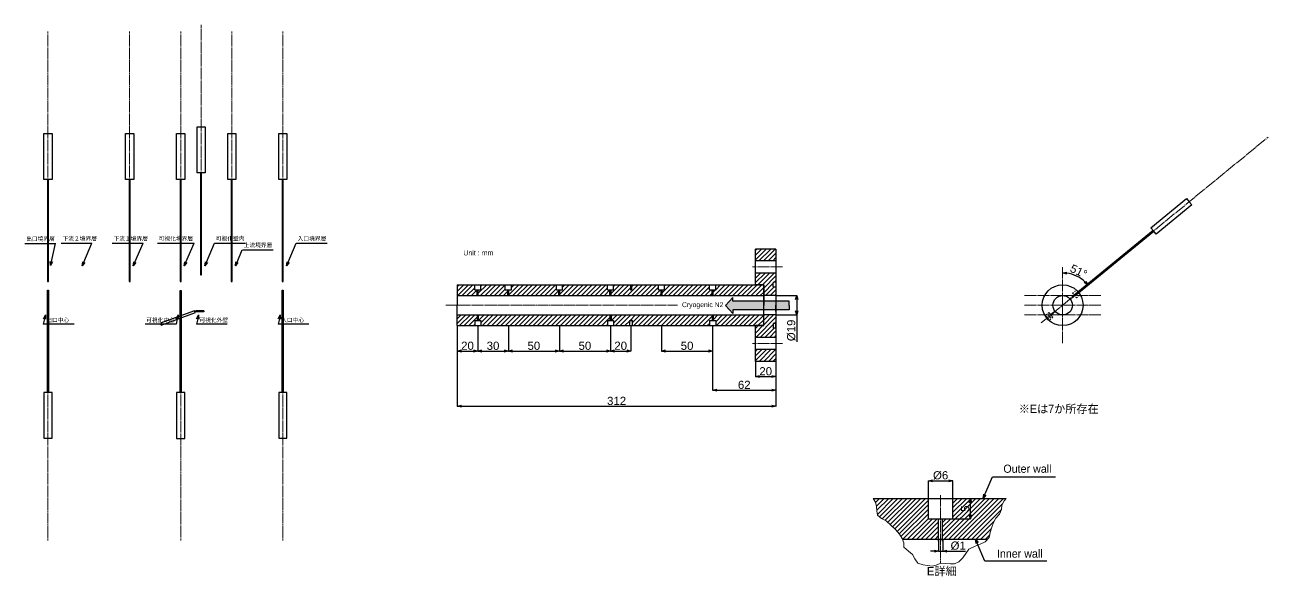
# Model space of a CAD drawing. Header units: millimetres. Extents: x -367 to 851, y -824 to -284.
import ezdxf

# ---------------------------------------------------------------- set-up
doc = ezdxf.new("R2010")
doc.units = ezdxf.units.MM
doc.linetypes.add('JIS_02_1.2', pattern=[2.5, 1.25, -1.25])
doc.linetypes.add('JIS_08_11', pattern=[12.8, 11, -0.6, 0.6, -0.6])
for name, color, linetype, lineweight in [('ACR Hatch', 7, 'Continuous', 13), ('ACR_BODY OUTER', 7, 'Continuous', 30), ('ACR_CENTER', 7, 'JIS_08_11', 13), ('ACR_Dim', 7, 'Continuous', 13), ('ACR_Hidden', 7, 'JIS_02_1.2', 13), ('CHAN BODY inner', 7, 'Continuous', 13), ('CHAN BODY OUTER', 7, 'Continuous', 30), ('CHAN Center', 7, 'JIS_08_11', 13), ('CHAN Dim', 7, 'Continuous', 30), ('CHAN Hidden', 7, 'JIS_02_1.2', 13), ('MainC BODY OUTER', 7, 'Continuous', 30), ('MainC Dim', 7, 'Continuous', 30), ('MainC Hatch', 7, 'Continuous', 13), ('SUS_BODY OUTER', 7, 'Continuous', 30), ('TC BODY OUTER', 7, 'Continuous', 30), ('TC Center', 7, 'JIS_08_11', 13)]:
    doc.layers.add(name, color=color, linetype=linetype, lineweight=lineweight)
doc.styles.add('JIS Mechanical', font='arial.ttf', dxfattribs={"height": 8})
doc.styles.get("Standard").update_dxf_attribs({"font": 'arial.ttf'})
doc.dimstyles.new('JIS Mechanical', dxfattribs={"dimtxt": 8, "dimasz": 4, "dimexe": 0.18, "dimexo": 0, "dimgap": 1, "dimtad": 1, "dimdec": 4, "dimdsep": 46, "dimtxsty": 'Standard', "dimblk": 'OPEN30', "dimcen": 0.09, "dimadec": 0, "dimazin": 2, "dimtfac": 1, "dimtdec": 4, "dimtmove": 0, "dimatfit": 3, "dimfxl": 1, "dimtolj": 1, "dimtzin": 0, "dimarcsym": 0})
doc.dimstyles.new('JIS Mechanical ONE ARROW', dxfattribs={"dimtxt": 8, "dimasz": 4, "dimexe": 0, "dimexo": 0, "dimgap": 1, "dimtad": 1, "dimdec": 4, "dimzin": 0, "dimdsep": 46, "dimtxsty": 'Standard', "dimblk": 'OPEN30', "dimcen": 0.09, "dimsd2": 1, "dimadec": 0, "dimazin": 0, "dimtfac": 1, "dimtdec": 4, "dimtofl": 0, "dimtmove": 0, "dimatfit": 3, "dimfxl": 1, "dimtolj": 1, "dimtzin": 0, "dimarcsym": 0})

# ---------------------------------------------------------------- blocks, each defined once
blk = doc.blocks.new('_Open30')
at = {"color": 0, "linetype": 'ByBlock', "lineweight": -2}
for p, q in [((-1, 0.27), (0, 0)), ((0, 0), (-1, -0.27)), ((0, 0), (-1, 0))]:
    blk.add_line(p, q, dxfattribs=at)
blk = doc.blocks.new('*D19')
at = {"layer": 'CHAN Dim', "color": 0, "lineweight": -2, "transparency": 16777216}
for p, q in [((518.1, -747.7), (518.1, -730.4)), ((542.1, -747.7), (542.1, -730.4)), ((522.1, -730.5), (538.1, -730.5))]:
    blk.add_line(p, q, dxfattribs=at)
at = {"layer": 'Defpoints', "color": 0, "transparency": 16777216}
for p in [(542.1, -730.5), (518.1, -747.7), (542.1, -747.7)]:
    blk.add_point(p, dxfattribs=at)
at = {"layer": 'CHAN Dim', "color": 0, "lineweight": -2, "transparency": 16777216, "xscale": 4, "yscale": 4, "zscale": 4, "rotation": 180}
blk.add_blockref('_Open30', (518.1, -730.5), dxfattribs=at)
at = {"layer": 'CHAN Dim', "color": 0, "lineweight": -2, "transparency": 16777216, "xscale": 4, "yscale": 4, "zscale": 4}
blk.add_blockref('_Open30', (542.1, -730.5), dxfattribs=at)
at = {"layer": 'CHAN Dim', "color": 0, "transparency": 16777216, "insert": (530.1, -725.2), "char_height": 8, "attachment_point": 5}
blk.add_mtext('\\A1;%%C6', dxfattribs=at)
blk = doc.blocks.new('*D20')
at = {"layer": 'CHAN Dim', "color": 0, "lineweight": -2, "transparency": 16777216}
for p, q in [((528.1, -787.7), (528.1, -799.6)), ((532.1, -787.7), (532.1, -799.6)), ((524.1, -799.4), (520.1, -799.4)), ((528.1, -799.4), (532.1, -799.4)), ((536.1, -799.4), (554.5, -799.4))]:
    blk.add_line(p, q, dxfattribs=at)
at = {"layer": 'Defpoints', "color": 0, "transparency": 16777216}
for p in [(528.1, -787.7), (532.1, -787.7), (532.1, -799.4)]:
    blk.add_point(p, dxfattribs=at)
at = {"layer": 'CHAN Dim', "color": 0, "lineweight": -2, "transparency": 16777216, "xscale": 4, "yscale": 4, "zscale": 4}
blk.add_blockref('_Open30', (528.1, -799.4), dxfattribs=at)
at = {"layer": 'CHAN Dim', "color": 0, "lineweight": -2, "transparency": 16777216, "xscale": 4, "yscale": 4, "zscale": 4, "rotation": 180}
blk.add_blockref('_Open30', (532.1, -799.4), dxfattribs=at)
at = {"layer": 'CHAN Dim', "color": 0, "transparency": 16777216, "insert": (547.3, -794.1), "char_height": 8, "attachment_point": 5}
blk.add_mtext('\\A1;%%C1', dxfattribs=at)
blk = doc.blocks.new('*D21')
at = {"layer": 'CHAN Dim', "color": 0, "lineweight": -2, "transparency": 16777216}
for p, q in [((542.1, -747.7), (559.4, -747.7)), ((559.2, -763.7), (559.2, -751.7)), ((542.1, -767.7), (559.4, -767.7))]:
    blk.add_line(p, q, dxfattribs=at)
at = {"layer": 'Defpoints', "color": 0, "transparency": 16777216}
for p in [(542.1, -747.7), (559.2, -747.7), (542.1, -767.7)]:
    blk.add_point(p, dxfattribs=at)
at = {"layer": 'CHAN Dim', "color": 0, "lineweight": -2, "transparency": 16777216, "xscale": 4, "yscale": 4, "zscale": 4}
for p, rotation in [((559.2, -747.7), 90), ((559.2, -767.7), 270)]:
    blk.add_blockref('_Open30', p, dxfattribs=dict(at, rotation=rotation))
at = {"layer": 'CHAN Dim', "color": 0, "transparency": 16777216, "insert": (554.1, -757.7), "char_height": 8, "attachment_point": 5, "rotation": 90}
blk.add_mtext('\\A1;5', dxfattribs=at)
blk = doc.blocks.new('*D24')
at = {"layer": 'CHAN Dim', "color": 0, "lineweight": -2, "transparency": 16777216}
blk.add_line((-208.9, -516.3), (-200.9, -497.7), dxfattribs=at)
at = {"layer": 'Defpoints', "color": 0, "transparency": 16777216}
for p in [(-206, -509.7), (-206, -509.7), (-210.5, -520)]:
    blk.add_point(p, dxfattribs=at)
at = {"layer": 'CHAN Dim', "color": 0, "lineweight": -2, "transparency": 16777216, "xscale": 4, "yscale": 4, "zscale": 4, "rotation": 246.7162033021931}
blk.add_blockref('_Open30', (-210.5, -520), dxfattribs=at)
blk = doc.blocks.new('*D25')
at = {"layer": 'CHAN Dim', "color": 0, "lineweight": -2, "transparency": 16777216}
blk.add_line((573.3, -744), (580.8, -726.6), dxfattribs=at)
at = {"layer": 'Defpoints', "color": 0, "transparency": 16777216}
for p in [(576.1, -737.4), (576.1, -737.4), (571.7, -747.7)]:
    blk.add_point(p, dxfattribs=at)
at = {"layer": 'CHAN Dim', "color": 0, "lineweight": -2, "transparency": 16777216, "xscale": 4, "yscale": 4, "zscale": 4, "rotation": 246.7162033021931}
blk.add_blockref('_Open30', (571.7, -747.7), dxfattribs=at)
blk = doc.blocks.new('*D26')
at = {"layer": 'CHAN Dim', "color": 0, "lineweight": -2, "transparency": 16777216}
blk.add_line((565.7, -791.3), (573.2, -808.8), dxfattribs=at)
at = {"layer": 'Defpoints', "color": 0, "transparency": 16777216}
for p in [(564.2, -787.7), (568.6, -798), (568.6, -798)]:
    blk.add_point(p, dxfattribs=at)
at = {"layer": 'CHAN Dim', "color": 0, "lineweight": -2, "transparency": 16777216, "xscale": 4, "yscale": 4, "zscale": 4, "rotation": 113.2837966978069}
blk.add_blockref('_Open30', (564.2, -787.7), dxfattribs=at)
blk = doc.blocks.new('*D29')
at = {"layer": 'CHAN Dim', "color": 0, "lineweight": -2, "transparency": 16777216}
blk.add_line((-108.9, -516.3), (-100.9, -497.7), dxfattribs=at)
at = {"layer": 'Defpoints', "color": 0, "transparency": 16777216}
for p in [(-106, -509.7), (-106, -509.7), (-110.5, -520)]:
    blk.add_point(p, dxfattribs=at)
at = {"layer": 'CHAN Dim', "color": 0, "lineweight": -2, "transparency": 16777216, "xscale": 4, "yscale": 4, "zscale": 4, "rotation": 246.7162033021931}
blk.add_blockref('_Open30', (-110.5, -520), dxfattribs=at)
blk = doc.blocks.new('*D31')
at = {"layer": 'CHAN Dim', "color": 0, "lineweight": -2, "transparency": 16777216}
blk.add_line((670.7, -541.2), (674.2, -538.3), dxfattribs=at)
blk.add_arc((649.6, -558.5), 31.7, 46.535, 82.7614, dxfattribs=at)
at = {"layer": 'Defpoints', "color": 0, "transparency": 16777216}
for p in [(649.6, -521.2), (667.2, -532.1), (670.7, -541.2), (628.4, -575.8), (649.6, -595.7)]:
    blk.add_point(p, dxfattribs=at)
at = {"layer": 'CHAN Dim', "color": 0, "lineweight": -2, "transparency": 16777216, "xscale": 4, "yscale": 4, "zscale": 4}
for p, rotation in [((649.6, -526.8), 176.3807190321583), ((674.1, -538.4), 312.915761207027)]:
    blk.add_blockref('_Open30', p, dxfattribs=dict(at, rotation=rotation))
at = {"layer": 'CHAN Dim', "color": 0, "transparency": 16777216, "insert": (665.3, -525.2), "char_height": 8, "attachment_point": 5, "rotation": 334.6482}
blk.add_mtext('\\A1;51°', dxfattribs=at)
blk = doc.blocks.new('*D32')
at = {"layer": 'CHAN Dim', "color": 0, "lineweight": -2, "transparency": 16777216}
blk.add_line((-158.9, -516.3), (-153.7, -504.2), dxfattribs=at)
at = {"layer": 'Defpoints', "color": 0, "transparency": 16777216}
for p in [(-156, -509.7), (-156, -509.7), (-160.5, -520)]:
    blk.add_point(p, dxfattribs=at)
at = {"layer": 'CHAN Dim', "color": 0, "lineweight": -2, "transparency": 16777216, "xscale": 4, "yscale": 4, "zscale": 4, "rotation": 246.7162033021931}
blk.add_blockref('_Open30', (-160.5, -520), dxfattribs=at)
blk = doc.blocks.new('*D33')
at = {"layer": 'CHAN Dim', "color": 0, "lineweight": -2, "transparency": 16777216}
blk.add_line((-258.9, -516.3), (-250.9, -497.7), dxfattribs=at)
at = {"layer": 'Defpoints', "color": 0, "transparency": 16777216}
for p in [(-256, -509.7), (-256, -509.7), (-260.5, -520)]:
    blk.add_point(p, dxfattribs=at)
at = {"layer": 'CHAN Dim', "color": 0, "lineweight": -2, "transparency": 16777216, "xscale": 4, "yscale": 4, "zscale": 4, "rotation": 246.7162033021931}
blk.add_blockref('_Open30', (-260.5, -520), dxfattribs=at)
blk = doc.blocks.new('*D34')
at = {"layer": 'CHAN Dim', "color": 0, "lineweight": -2, "transparency": 16777216}
blk.add_line((-308.9, -516.3), (-300.9, -497.7), dxfattribs=at)
at = {"layer": 'Defpoints', "color": 0, "transparency": 16777216}
for p in [(-306, -509.7), (-306, -509.7), (-310.5, -520)]:
    blk.add_point(p, dxfattribs=at)
at = {"layer": 'CHAN Dim', "color": 0, "lineweight": -2, "transparency": 16777216, "xscale": 4, "yscale": 4, "zscale": 4, "rotation": 246.7162033021931}
blk.add_blockref('_Open30', (-310.5, -520), dxfattribs=at)
blk = doc.blocks.new('*D35')
at = {"layer": 'CHAN Dim', "color": 0, "lineweight": -2, "transparency": 16777216}
for p, q in [((56.8, -578.5), (56.8, -603.5)), ((76.8, -578.5), (76.8, -603.5)), ((60.8, -603.3), (72.8, -603.3))]:
    blk.add_line(p, q, dxfattribs=at)
at = {"layer": 'Defpoints', "color": 0, "transparency": 16777216}
for p in [(56.8, -578.5), (76.8, -578.5), (76.8, -603.3)]:
    blk.add_point(p, dxfattribs=at)
at = {"layer": 'CHAN Dim', "color": 0, "lineweight": -2, "transparency": 16777216, "xscale": 4, "yscale": 4, "zscale": 4, "rotation": 180}
blk.add_blockref('_Open30', (56.8, -603.3), dxfattribs=at)
at = {"layer": 'CHAN Dim', "color": 0, "lineweight": -2, "transparency": 16777216, "xscale": 4, "yscale": 4, "zscale": 4}
blk.add_blockref('_Open30', (76.8, -603.3), dxfattribs=at)
at = {"layer": 'CHAN Dim', "color": 0, "transparency": 16777216, "insert": (66.8, -598.2), "char_height": 8, "attachment_point": 5}
blk.add_mtext('\\A1;20', dxfattribs=at)
blk = doc.blocks.new('*D36')
at = {"layer": 'CHAN Dim', "color": 0, "lineweight": -2, "transparency": 16777216}
for p, q in [((76.8, -578.5), (76.8, -603.5)), ((106.8, -578.5), (106.8, -603.5)), ((80.8, -603.3), (102.8, -603.3))]:
    blk.add_line(p, q, dxfattribs=at)
at = {"layer": 'Defpoints', "color": 0, "transparency": 16777216}
for p in [(76.8, -578.5), (106.8, -578.5), (106.8, -603.3)]:
    blk.add_point(p, dxfattribs=at)
at = {"layer": 'CHAN Dim', "color": 0, "lineweight": -2, "transparency": 16777216, "xscale": 4, "yscale": 4, "zscale": 4, "rotation": 180}
blk.add_blockref('_Open30', (76.8, -603.3), dxfattribs=at)
at = {"layer": 'CHAN Dim', "color": 0, "lineweight": -2, "transparency": 16777216, "xscale": 4, "yscale": 4, "zscale": 4}
blk.add_blockref('_Open30', (106.8, -603.3), dxfattribs=at)
at = {"layer": 'CHAN Dim', "color": 0, "transparency": 16777216, "insert": (91.8, -598.2), "char_height": 8, "attachment_point": 5}
blk.add_mtext('\\A1;30', dxfattribs=at)
blk = doc.blocks.new('*D37')
at = {"layer": 'CHAN Dim', "color": 0, "lineweight": -2, "transparency": 16777216}
for p, q in [((106.8, -578.5), (106.8, -603.5)), ((156.8, -578.5), (156.8, -603.5)), ((110.8, -603.3), (152.8, -603.3))]:
    blk.add_line(p, q, dxfattribs=at)
at = {"layer": 'Defpoints', "color": 0, "transparency": 16777216}
for p in [(106.8, -578.5), (156.8, -578.5), (156.8, -603.3)]:
    blk.add_point(p, dxfattribs=at)
at = {"layer": 'CHAN Dim', "color": 0, "lineweight": -2, "transparency": 16777216, "xscale": 4, "yscale": 4, "zscale": 4, "rotation": 180}
blk.add_blockref('_Open30', (106.8, -603.3), dxfattribs=at)
at = {"layer": 'CHAN Dim', "color": 0, "lineweight": -2, "transparency": 16777216, "xscale": 4, "yscale": 4, "zscale": 4}
blk.add_blockref('_Open30', (156.8, -603.3), dxfattribs=at)
at = {"layer": 'CHAN Dim', "color": 0, "transparency": 16777216, "insert": (131.8, -598.2), "char_height": 8, "attachment_point": 5}
blk.add_mtext('\\A1;50', dxfattribs=at)
blk = doc.blocks.new('*D38')
at = {"layer": 'CHAN Dim', "color": 0, "lineweight": -2, "transparency": 16777216}
for p, q in [((156.8, -578.5), (156.8, -603.5)), ((206.8, -578.5), (206.8, -603.5)), ((160.8, -603.3), (202.8, -603.3))]:
    blk.add_line(p, q, dxfattribs=at)
at = {"layer": 'Defpoints', "color": 0, "transparency": 16777216}
for p in [(156.8, -578.5), (206.8, -578.5), (206.8, -603.3)]:
    blk.add_point(p, dxfattribs=at)
at = {"layer": 'CHAN Dim', "color": 0, "lineweight": -2, "transparency": 16777216, "xscale": 4, "yscale": 4, "zscale": 4, "rotation": 180}
blk.add_blockref('_Open30', (156.8, -603.3), dxfattribs=at)
at = {"layer": 'CHAN Dim', "color": 0, "lineweight": -2, "transparency": 16777216, "xscale": 4, "yscale": 4, "zscale": 4}
blk.add_blockref('_Open30', (206.8, -603.3), dxfattribs=at)
at = {"layer": 'CHAN Dim', "color": 0, "transparency": 16777216, "insert": (181.8, -598.2), "char_height": 8, "attachment_point": 5}
blk.add_mtext('\\A1;50', dxfattribs=at)
blk = doc.blocks.new('*D39')
at = {"layer": 'CHAN Dim', "color": 0, "lineweight": -2, "transparency": 16777216}
for p, q in [((206.8, -578.5), (206.8, -603.5)), ((226.8, -578.5), (226.8, -603.5)), ((210.8, -603.3), (222.8, -603.3))]:
    blk.add_line(p, q, dxfattribs=at)
at = {"layer": 'Defpoints', "color": 0, "transparency": 16777216}
for p in [(206.8, -578.5), (226.8, -578.5), (226.8, -603.3)]:
    blk.add_point(p, dxfattribs=at)
at = {"layer": 'CHAN Dim', "color": 0, "lineweight": -2, "transparency": 16777216, "xscale": 4, "yscale": 4, "zscale": 4, "rotation": 180}
blk.add_blockref('_Open30', (206.8, -603.3), dxfattribs=at)
at = {"layer": 'CHAN Dim', "color": 0, "lineweight": -2, "transparency": 16777216, "xscale": 4, "yscale": 4, "zscale": 4}
blk.add_blockref('_Open30', (226.8, -603.3), dxfattribs=at)
at = {"layer": 'CHAN Dim', "color": 0, "transparency": 16777216, "insert": (216.8, -598.2), "char_height": 8, "attachment_point": 5}
blk.add_mtext('\\A1;20', dxfattribs=at)
blk = doc.blocks.new('*D40')
at = {"layer": 'CHAN Dim', "color": 0, "lineweight": -2, "transparency": 16777216}
for p, q in [((256.8, -578.5), (256.8, -603.5)), ((306.8, -578.5), (306.8, -603.5)), ((260.8, -603.3), (302.8, -603.3))]:
    blk.add_line(p, q, dxfattribs=at)
at = {"layer": 'Defpoints', "color": 0, "transparency": 16777216}
for p in [(256.8, -578.5), (306.8, -578.5), (306.8, -603.3)]:
    blk.add_point(p, dxfattribs=at)
at = {"layer": 'CHAN Dim', "color": 0, "lineweight": -2, "transparency": 16777216, "xscale": 4, "yscale": 4, "zscale": 4, "rotation": 180}
blk.add_blockref('_Open30', (256.8, -603.3), dxfattribs=at)
at = {"layer": 'CHAN Dim', "color": 0, "lineweight": -2, "transparency": 16777216, "xscale": 4, "yscale": 4, "zscale": 4}
blk.add_blockref('_Open30', (306.8, -603.3), dxfattribs=at)
at = {"layer": 'CHAN Dim', "color": 0, "transparency": 16777216, "insert": (281.8, -598.2), "char_height": 8, "attachment_point": 5}
blk.add_mtext('\\A1;50', dxfattribs=at)
blk = doc.blocks.new('*D41')
at = {"layer": 'CHAN Dim', "color": 0, "lineweight": -2, "transparency": 16777216}
for p, q in [((306.8, -578.5), (306.8, -641.8)), ((368.8, -613.5), (368.8, -641.8)), ((310.8, -641.6), (364.8, -641.6))]:
    blk.add_line(p, q, dxfattribs=at)
at = {"layer": 'Defpoints', "color": 0, "transparency": 16777216}
for p in [(306.8, -578.5), (368.8, -613.5), (368.8, -641.6)]:
    blk.add_point(p, dxfattribs=at)
at = {"layer": 'CHAN Dim', "color": 0, "lineweight": -2, "transparency": 16777216, "xscale": 4, "yscale": 4, "zscale": 4, "rotation": 180}
blk.add_blockref('_Open30', (306.8, -641.6), dxfattribs=at)
at = {"layer": 'CHAN Dim', "color": 0, "lineweight": -2, "transparency": 16777216, "xscale": 4, "yscale": 4, "zscale": 4}
blk.add_blockref('_Open30', (368.8, -641.6), dxfattribs=at)
at = {"layer": 'CHAN Dim', "color": 0, "transparency": 16777216, "insert": (337.8, -636.5), "char_height": 8, "attachment_point": 5}
blk.add_mtext('\\A1;62', dxfattribs=at)
blk = doc.blocks.new('*D43')
at = {"layer": 'CHAN Dim', "color": 0, "lineweight": -2, "transparency": 16777216}
blk.add_line((-340.7, -515.7), (-336.5, -498), dxfattribs=at)
at = {"layer": 'Defpoints', "color": 0, "transparency": 16777216}
for p in [(-338.8, -507.9), (-338.8, -507.9), (-341.6, -519.6)]:
    blk.add_point(p, dxfattribs=at)
at = {"layer": 'CHAN Dim', "color": 0, "lineweight": -2, "transparency": 16777216, "xscale": 4, "yscale": 4, "zscale": 4, "rotation": 256.5678888228035}
blk.add_blockref('_Open30', (-341.6, -519.6), dxfattribs=at)
blk = doc.blocks.new('*D44')
at = {"layer": 'CHAN Dim', "color": 0, "lineweight": -2, "transparency": 16777216}
blk.add_line((-188.9, -516.3), (-180.9, -497.7), dxfattribs=at)
at = {"layer": 'Defpoints', "color": 0, "transparency": 16777216}
for p in [(-186, -509.7), (-186, -509.7), (-190.5, -520)]:
    blk.add_point(p, dxfattribs=at)
at = {"layer": 'CHAN Dim', "color": 0, "lineweight": -2, "transparency": 16777216, "xscale": 4, "yscale": 4, "zscale": 4, "rotation": 246.7162033021931}
blk.add_blockref('_Open30', (-190.5, -520), dxfattribs=at)
blk = doc.blocks.new('*D45')
at = {"layer": 'CHAN Dim', "color": 0, "lineweight": -2, "transparency": 16777216}
blk.add_line((-347.4, -571.9), (-348.6, -576.9), dxfattribs=at)
at = {"layer": 'Defpoints', "color": 0, "transparency": 16777216}
for p in [(-346.5, -568), (-349.3, -579.7), (-349.3, -579.7)]:
    blk.add_point(p, dxfattribs=at)
at = {"layer": 'CHAN Dim', "color": 0, "lineweight": -2, "transparency": 16777216, "xscale": 4, "yscale": 4, "zscale": 4, "rotation": 76.56788882280345}
blk.add_blockref('_Open30', (-346.5, -568), dxfattribs=at)
blk = doc.blocks.new('*D46')
at = {"layer": 'CHAN Dim', "color": 0, "lineweight": -2, "transparency": 16777216}
blk.add_line((-217.4, -571.9), (-218.6, -576.9), dxfattribs=at)
at = {"layer": 'Defpoints', "color": 0, "transparency": 16777216}
for p in [(-216.5, -568), (-219.3, -579.7), (-219.3, -579.7)]:
    blk.add_point(p, dxfattribs=at)
at = {"layer": 'CHAN Dim', "color": 0, "lineweight": -2, "transparency": 16777216, "xscale": 4, "yscale": 4, "zscale": 4, "rotation": 76.56788882280345}
blk.add_blockref('_Open30', (-216.5, -568), dxfattribs=at)
blk = doc.blocks.new('*D47')
at = {"layer": 'CHAN Dim', "color": 0, "lineweight": -2, "transparency": 16777216}
blk.add_line((-197.4, -571.9), (-198.6, -576.9), dxfattribs=at)
at = {"layer": 'Defpoints', "color": 0, "transparency": 16777216}
for p in [(-196.5, -568), (-199.3, -579.7), (-199.3, -579.7)]:
    blk.add_point(p, dxfattribs=at)
at = {"layer": 'CHAN Dim', "color": 0, "lineweight": -2, "transparency": 16777216, "xscale": 4, "yscale": 4, "zscale": 4, "rotation": 76.56788882280345}
blk.add_blockref('_Open30', (-196.5, -568), dxfattribs=at)
blk = doc.blocks.new('*D48')
at = {"layer": 'CHAN Dim', "color": 0, "lineweight": -2, "transparency": 16777216}
blk.add_line((-117.4, -571.9), (-118.6, -576.9), dxfattribs=at)
at = {"layer": 'Defpoints', "color": 0, "transparency": 16777216}
for p in [(-116.5, -568), (-119.3, -579.7), (-119.3, -579.7)]:
    blk.add_point(p, dxfattribs=at)
at = {"layer": 'CHAN Dim', "color": 0, "lineweight": -2, "transparency": 16777216, "xscale": 4, "yscale": 4, "zscale": 4, "rotation": 76.56788882280345}
blk.add_blockref('_Open30', (-116.5, -568), dxfattribs=at)
blk = doc.blocks.new('*D51')
at = {"layer": 'ACR_Dim', "color": 0, "lineweight": -2, "transparency": 16777216}
for p, q in [((368.8, -549), (389.4, -549)), ((389.2, -553), (389.2, -564)), ((368.8, -568), (389.4, -568)), ((389.2, -568), (389.2, -594.2))]:
    blk.add_line(p, q, dxfattribs=at)
at = {"layer": 'Defpoints', "color": 0, "transparency": 16777216}
for p in [(368.8, -549), (368.8, -568), (389.2, -568)]:
    blk.add_point(p, dxfattribs=at)
at = {"layer": 'ACR_Dim', "color": 0, "lineweight": -2, "transparency": 16777216, "xscale": 4, "yscale": 4, "zscale": 4}
for p, rotation in [((389.2, -549), 90), ((389.2, -568), 270)]:
    blk.add_blockref('_Open30', p, dxfattribs=dict(at, rotation=rotation))
at = {"layer": 'ACR_Dim', "color": 0, "transparency": 16777216, "insert": (383.9, -583.1), "char_height": 8, "attachment_point": 5, "rotation": 90}
blk.add_mtext('\\A1;%%C19', dxfattribs=at)
blk = doc.blocks.new('*D52')
at = {"layer": 'ACR_Dim', "color": 0, "lineweight": -2, "transparency": 16777216}
for p, q in [((56.8, -578.5), (56.8, -657.5)), ((368.8, -613.5), (368.8, -657.5)), ((60.8, -657.3), (364.8, -657.3))]:
    blk.add_line(p, q, dxfattribs=at)
at = {"layer": 'Defpoints', "color": 0, "transparency": 16777216}
for p in [(56.8, -578.5), (368.8, -613.5), (368.8, -657.3)]:
    blk.add_point(p, dxfattribs=at)
at = {"layer": 'ACR_Dim', "color": 0, "lineweight": -2, "transparency": 16777216, "xscale": 4, "yscale": 4, "zscale": 4, "rotation": 180}
blk.add_blockref('_Open30', (56.8, -657.3), dxfattribs=at)
at = {"layer": 'ACR_Dim', "color": 0, "lineweight": -2, "transparency": 16777216, "xscale": 4, "yscale": 4, "zscale": 4}
blk.add_blockref('_Open30', (368.8, -657.3), dxfattribs=at)
at = {"layer": 'ACR_Dim', "color": 0, "transparency": 16777216, "insert": (212.8, -652.2), "char_height": 8, "attachment_point": 5}
blk.add_mtext('\\A1;312', dxfattribs=at)
blk = doc.blocks.new('*D54')
at = {"layer": 'ACR_Dim', "color": 0, "lineweight": -2, "transparency": 16777216}
for p, q in [((348.8, -613.5), (348.8, -628.5)), ((368.8, -613.5), (368.8, -628.5)), ((352.8, -628.3), (364.8, -628.3))]:
    blk.add_line(p, q, dxfattribs=at)
at = {"layer": 'Defpoints', "color": 0, "transparency": 16777216}
for p in [(348.8, -613.5), (368.8, -613.5), (368.8, -628.3)]:
    blk.add_point(p, dxfattribs=at)
at = {"layer": 'ACR_Dim', "color": 0, "lineweight": -2, "transparency": 16777216, "xscale": 4, "yscale": 4, "zscale": 4, "rotation": 180}
blk.add_blockref('_Open30', (348.8, -628.3), dxfattribs=at)
at = {"layer": 'ACR_Dim', "color": 0, "lineweight": -2, "transparency": 16777216, "xscale": 4, "yscale": 4, "zscale": 4}
blk.add_blockref('_Open30', (368.8, -628.3), dxfattribs=at)
at = {"layer": 'ACR_Dim', "color": 0, "transparency": 16777216, "insert": (358.8, -623.2), "char_height": 8, "attachment_point": 5}
blk.add_mtext('\\A1;20', dxfattribs=at)

msp = doc.modelspace()

# ---------------------------------------------------------------- hatches: boundary and pattern name
at = {"layer": 'ACR Hatch'}
h = msp.add_hatch(dxfattribs=at)
h.set_pattern_fill('ANSI31', color=256)
h.set_pattern_definition([(45, (-4.041, -103.4018), (-2.245064, 2.245064), [])])
h.paths.add_polyline_path([(368.829, -514.97382), (368.829, -503.47382), (348.829, -503.47382), (348.829, -514.97382)])
h.paths.add_polyline_path([(366.129, -536.47382, -0.4142135624), (366.629, -535.97382), (368.688, -535.97382), (368.829, -535.83282), (368.829, -526.97382), (348.829, -526.97382), (348.829, -538.47382), (356.829, -538.47382), (356.829, -548.97382), (368.829, -548.97382), (368.829, -540.81482), (368.688, -540.67382), (366.629, -540.67382, -0.4142135624), (366.129, -540.17382)])
h.paths.add_polyline_path([(356.829, -578.47382), (348.829, -578.47382), (348.829, -589.97382), (368.829, -589.97382), (368.829, -581.11482), (368.688, -580.97382), (366.629, -580.97382, -0.4142135624), (366.129, -580.47382), (366.129, -576.77382, -0.4142135624), (366.629, -576.27382), (368.688, -576.27382), (368.829, -576.13282), (368.829, -567.97382), (356.829, -567.97382)])
h.paths.add_polyline_path([(368.829, -601.97382), (348.829, -601.97382), (348.829, -613.47382), (368.829, -613.47382)])
h = msp.add_hatch(dxfattribs=at)
h.set_pattern_fill('ANSI31', color=256)
h.paths.add_polyline_path([(76.329, -543.47382), (73.829, -543.47382), (73.829, -538.47382), (56.829, -538.47382), (56.829, -548.97382), (76.329, -548.97382)])
h.paths.add_polyline_path([(106.329, -543.47382), (103.829, -543.47382), (103.829, -538.47382), (79.829, -538.47382), (79.829, -543.47382), (77.329, -543.47382), (77.329, -548.97382), (106.329, -548.97382)])
h.paths.add_polyline_path([(153.829, -538.47382), (109.829, -538.47382), (109.829, -543.47382), (107.329, -543.47382), (107.329, -548.97382), (156.329, -548.97382), (156.329, -543.47382), (153.829, -543.47382)])
h.paths.add_polyline_path([(206.329, -543.47382), (203.829, -543.47382), (203.829, -538.47382), (159.829, -538.47382), (159.829, -543.47382), (157.329, -543.47382), (157.329, -548.97382), (206.329, -548.97382)])
h.paths.add_polyline_path([(256.329, -543.47382), (253.829, -543.47382), (253.829, -538.47382), (227.329, -538.47382), (227.329, -543.47382), (226.329, -543.47382), (226.329, -538.47382), (209.829, -538.47382), (209.829, -543.47382), (207.329, -543.47382), (207.329, -548.97382), (256.329, -548.97382)])
h.paths.add_polyline_path([(306.329, -543.47382), (303.829, -543.47382), (303.829, -538.47382), (259.829, -538.47382), (259.829, -543.47382), (257.329, -543.47382), (257.329, -548.97382), (306.329, -548.97382)])
h.paths.add_polyline_path([(356.829, -538.47382), (309.829, -538.47382), (309.829, -543.47382), (307.329, -543.47382), (307.329, -548.97382), (356.829, -548.97382)])
h.paths.add_polyline_path([(356.829, -567.97382), (307.329, -567.97382), (307.329, -573.47382), (309.829, -573.47382), (309.829, -578.47382), (356.829, -578.47382)])
h.paths.add_polyline_path([(303.829, -573.47382), (306.329, -573.47382), (306.329, -567.97382), (207.329, -567.97382), (207.329, -573.47382), (209.829, -573.47382), (209.829, -578.47382), (225.329, -578.47382), (225.329, -573.47382), (225.629, -573.47382), (226.829, -572.781), (228.029, -573.47382), (228.329, -573.47382), (228.329, -578.47382), (303.829, -578.47382)])
h.paths.add_polyline_path([(203.829, -573.47382), (206.329, -573.47382), (206.329, -567.97382), (77.329, -567.97382), (77.329, -573.47382), (79.829, -573.47382), (79.829, -578.47382), (203.829, -578.47382)])
h.paths.add_polyline_path([(73.829, -573.47382), (76.329, -573.47382), (76.329, -567.97382), (56.829, -567.97382), (56.829, -578.47382), (73.829, -578.47382)])
h = msp.add_hatch(dxfattribs=at)
h.set_pattern_fill('ANSI31', color=256)
h.set_pattern_definition([(45, (48.4244, -96.4047), (-2.245064, 2.245064), [])])
h.paths.add_polyline_path([(518.0786, -767.66208), (518.0786, -747.66208), (464.00845, -747.66208), (466.32399, -751.5195), (467.4154, -755.61036), (467.68826, -759.97394), (468.23396, -764.06479), (472.32675, -767.33748), (476.69238, -769.51927), (481.33087, -773.88285), (485.96936, -778.24643), (489.78929, -782.88273), (492.51781, -786.97359), (492.79334, -787.66208), (528.0786, -787.66208), (528.0786, -767.66208)])
h.paths.add_polyline_path([(580.10339, -775.79192), (582.01336, -771.15561), (584.19618, -767.06476), (587.74326, -762.9739), (589.65322, -758.61032), (589.92607, -754.24674), (592.38174, -750.15588), (594.21139, -747.66208), (542.0786, -747.66208), (542.0786, -767.66208), (532.0786, -767.66208), (532.0786, -787.66208), (576.09003, -787.66208), (577.64772, -785.8827), (578.73913, -781.24639)])
h.paths.add_polyline_path([(562.43378, -762.77804), (562.43378, -752.56249), (545.94811, -752.56249), (545.94811, -762.77804)], flags=24)
at = {"layer": 'MainC Hatch'}
h = msp.add_hatch(color=256, dxfattribs=at)
h.dxf.hatch_style = 1
h.set_gradient(color1=(0, 0, 255), one_color=1, tint=1, name='INVCURVED')
h.paths.add_polyline_path([(364.57113, -563.0097), (364.57113, -558.81867), (364.57113, -554.62763), (326.66696, -554.62763), (326.66696, -551.02183), (319.45891, -558.81867), (326.66696, -566.6155), (326.66696, -563.0097)])
h.paths.add_polyline_path([(381.67572, -563.0097), (381.67572, -558.81867), (381.67572, -554.62763), (364.57113, -554.62763), (364.57113, -558.81867), (364.57113, -563.0097)])

# ---------------------------------------------------------------- linework, layer by layer
at = {"layer": 'ACR_BODY OUTER'}
for p, q in [((368.829, -503.47382), (348.829, -503.47382)), ((348.829, -538.47382), (348.829, -503.47382)), ((368.829, -503.47382), (368.829, -613.47382)), ((368.829, -514.97382), (348.829, -514.97382)), ((368.829, -526.97382), (348.829, -526.97382)), ((356.829, -538.47382), (348.829, -538.47382)), ((356.829, -578.47382), (356.829, -538.47382)), ((366.129, -540.17382), (366.129, -536.47382)), ((368.688, -535.97382), (366.629, -535.97382)), ((368.688, -540.67382), (366.629, -540.67382)), ((368.829, -535.83282), (368.688, -535.97382)), ((368.688, -535.97382), (368.688, -540.67382)), ((368.829, -540.81482), (368.688, -540.67382)), ((368.829, -548.97382), (356.829, -548.97382)), ((368.829, -567.97382), (356.829, -567.97382)), ((348.829, -613.47382), (348.829, -578.47382)), ((356.829, -578.47382), (348.829, -578.47382)), ((366.129, -576.77382), (366.129, -580.47382)), ((368.688, -576.27382), (366.629, -576.27382)), ((368.688, -580.97382), (366.629, -580.97382)), ((368.829, -576.13282), (368.688, -576.27382)), ((368.688, -580.97382), (368.688, -576.27382)), ((368.829, -581.11482), (368.688, -580.97382)), ((368.829, -589.97382), (348.829, -589.97382)), ((368.829, -601.97382), (348.829, -601.97382)), ((368.829, -613.47382), (348.829, -613.47382))]:
    msp.add_line(p, q, dxfattribs=at)
for centre, start, end in [((366.629, -536.47382), 90, 180), ((366.629, -540.17382), 180, 270), ((366.629, -576.77382), 90, 180), ((366.629, -580.47382), 180, 270)]:
    msp.add_arc(centre, 0.5, start, end, dxfattribs=at)
at = {"layer": 'ACR_CENTER'}
for p, q in [((375.13467, -520.97382), (345.98612, -520.97382)), ((375.13467, -595.97382), (345.98612, -595.97382))]:
    msp.add_line(p, q, dxfattribs=at)
at = {"layer": 'ACR_Hidden'}
for p, q in [((659.29084, -546.65218), (662.98512, -543.62882)), ((659.29084, -546.65218), (663.09084, -551.29545)), ((656.61783, -552.07021), (660.87417, -548.58688)), ((657.25117, -552.84409), (661.5075, -549.36076)), ((663.09084, -551.29545), (666.78512, -548.2721)), ((636.07446, -565.65218), (632.38018, -568.67553)), ((636.07446, -565.65218), (639.87446, -570.29545)), ((639.87446, -570.29545), (636.18018, -573.31881)), ((641.91413, -564.10354), (637.6578, -567.58688)), ((642.54746, -564.87742), (638.29113, -568.36076))]:
    msp.add_line(p, q, dxfattribs=at)
at = {"layer": 'CHAN BODY inner'}
for p, q in [((225.329, -578.47382), (225.329, -573.47382)), ((228.329, -578.47382), (228.329, -573.47382))]:
    msp.add_line(p, q, dxfattribs=at)
for points in [[(464.00845, -747.66208), (466.32399, -751.5195), (467.4154, -755.61036), (467.68826, -759.97394), (468.23396, -764.06479), (472.32675, -767.33748), (476.69238, -769.51927), (481.33087, -773.88285), (485.96936, -778.24643), (489.78929, -782.88273), (492.51781, -786.97359), (494.15492, -791.06445), (494.15492, -795.42803), (498.52056, -799.51889), (502.61335, -802.51885), (504.79616, -806.88243), (507.79754, -810.97328), (512.98173, -812.60963), (517.34737, -813.4278), (521.71301, -813.97325), (525.80579, -813.15507), (530.17143, -811.24601), (535.08277, -811.51873), (539.72125, -811.79146), (543.81404, -811.79146), (547.90682, -809.88239), (551.99961, -805.79153), (554.72813, -801.70068), (557.72951, -797.3371), (564.00511, -794.33713), (568.91645, -792.42807), (573.82779, -790.24628), (577.64772, -785.8827), (578.73913, -781.24639), (580.10339, -775.79192), (582.01336, -771.15561), (584.19618, -767.06476), (587.74326, -762.9739), (589.65322, -758.61032), (589.92607, -754.24674), (592.38174, -750.15588), (594.21139, -747.66208)], [(473.59971, -772.94791), (473.59971, -772.94791)]]:
    msp.add_lwpolyline(points, dxfattribs=at)
at = {"layer": 'CHAN BODY OUTER'}
for p, q in [((56.829, -538.47382), (56.829, -558.47382)), ((56.829, -538.47382), (356.829, -538.47382)), ((73.829, -543.47382), (73.829, -538.47382)), ((73.829, -543.47382), (79.829, -543.47382)), ((76.329, -548.97382), (76.329, -543.47382)), ((77.329, -548.97382), (77.329, -543.47382)), ((79.829, -543.47382), (79.829, -538.47382)), ((103.829, -543.47382), (103.829, -538.47382)), ((103.829, -543.47382), (109.829, -543.47382)), ((106.329, -548.97382), (106.329, -543.47382)), ((107.329, -548.97382), (107.329, -543.47382)), ((109.829, -543.47382), (109.829, -538.47382)), ((153.829, -543.47382), (153.829, -538.47382)), ((153.829, -543.47382), (159.829, -543.47382)), ((156.329, -548.97382), (156.329, -543.47382)), ((157.329, -548.97382), (157.329, -543.47382)), ((159.829, -543.47382), (159.829, -538.47382)), ((203.829, -543.47382), (203.829, -538.47382)), ((203.829, -543.47382), (209.829, -543.47382)), ((206.329, -548.97382), (206.329, -543.47382)), ((207.329, -548.97382), (207.329, -543.47382)), ((209.829, -543.47382), (209.829, -538.47382)), ((226.329, -538.47382), (226.329, -543.47382)), ((226.329, -543.47382), (227.329, -543.47382)), ((227.329, -538.47382), (227.329, -543.47382)), ((253.829, -543.47382), (253.829, -538.47382)), ((253.829, -543.47382), (259.829, -543.47382)), ((256.329, -548.97382), (256.329, -543.47382)), ((257.329, -548.97382), (257.329, -543.47382)), ((259.829, -543.47382), (259.829, -538.47382)), ((303.829, -543.47382), (303.829, -538.47382)), ((303.829, -543.47382), (309.829, -543.47382)), ((306.329, -548.97382), (306.329, -543.47382)), ((307.329, -548.97382), (307.329, -543.47382)), ((309.829, -543.47382), (309.829, -538.47382)), ((356.829, -538.47382), (356.829, -558.47382)), ((356.829, -538.47382), (356.829, -558.47382)), ((56.829, -548.97382), (356.829, -548.97382)), ((56.829, -578.47382), (56.829, -558.47382)), ((356.829, -578.47382), (356.829, -558.47382)), ((356.829, -578.47382), (356.829, -558.47382)), ((56.829, -567.97382), (356.829, -567.97382)), ((76.329, -567.97382), (76.329, -573.47382)), ((77.329, -567.97382), (77.329, -573.47382)), ((206.329, -567.97382), (206.329, -573.47382)), ((207.329, -567.97382), (207.329, -573.47382)), ((306.329, -567.97382), (306.329, -573.47382)), ((307.329, -567.97382), (307.329, -573.47382)), ((56.829, -578.47382), (356.829, -578.47382)), ((73.829, -573.47382), (73.829, -578.47382)), ((73.829, -573.47382), (79.829, -573.47382)), ((79.829, -573.47382), (79.829, -578.47382)), ((203.829, -573.47382), (203.829, -578.47382)), ((203.829, -573.47382), (209.829, -573.47382)), ((209.829, -573.47382), (209.829, -578.47382)), ((225.329, -573.47382), (228.329, -573.47382)), ((225.629, -573.47382), (226.829, -572.781)), ((228.029, -573.47382), (226.829, -572.781)), ((303.829, -573.47382), (303.829, -578.47382)), ((303.829, -573.47382), (309.829, -573.47382)), ((309.829, -573.47382), (309.829, -578.47382)), ((464.00845, -747.66208), (594.21139, -747.66208)), ((518.0786, -767.66208), (518.0786, -747.66208)), ((542.0786, -767.66208), (542.0786, -747.66208)), ((518.0786, -767.66208), (542.0786, -767.66208)), ((528.0786, -789.66208), (528.0786, -767.66208)), ((532.0786, -789.66208), (532.0786, -767.66208)), ((492.79334, -787.66208), (576.09003, -787.66208))]:
    msp.add_line(p, q, dxfattribs=at)
for radius in [20, 9.5]:
    msp.add_circle((649.58265, -558.47382), radius, dxfattribs=at)
at = {"layer": 'CHAN Center'}
for p, q in [((649.58265, -595.70177), (649.58265, -521.24586)), ((628.44807, -575.7701), (670.71723, -541.17753)), ((45.65348, -558.47382), (272.40778, -558.47382)), ((612.35469, -548.97382), (686.81061, -548.97382)), ((612.35469, -558.47382), (686.81061, -558.47382)), ((612.35469, -567.97382), (686.81061, -567.97382)), ((225.59963, -578.47382), (225.59963, -573.47382)), ((228.05836, -578.47382), (228.05836, -573.47382)), ((530.0786, -744.40046), (530.0786, -811.2866))]:
    msp.add_line(p, q, dxfattribs=at)
at = {"layer": 'CHAN Dim'}
for p, q in [((-366.62636, -498.01877), (-336.46228, -498.01877)), ((-331.065, -497.74019), (-300.90092, -497.74019)), ((-281.065, -497.74019), (-250.90092, -497.74019)), ((-236.8481, -497.74019), (-200.90092, -497.74019)), ((-180.90092, -497.74019), (-150.73684, -497.74019)), ((-100.90218, -497.74312), (-70.7381, -497.74312)), ((-153.66217, -504.15673), (-123.49809, -504.15673)), ((-318.43128, -576.92525), (-348.59536, -576.92525)), ((-218.59536, -576.92525), (-248.75944, -576.92525)), ((-168.43128, -576.92525), (-198.59536, -576.92525)), ((-88.43128, -576.92525), (-118.59536, -576.92525)), ((580.76613, -726.55855), (642.4223, -726.55855)), ((573.24342, -808.76561), (634.07937, -808.76561))]:
    msp.add_line(p, q, dxfattribs=at)
at = {"layer": 'CHAN Hidden'}
for p, q in [((664.73873, -545.42417), (660.87417, -548.58688)), ((665.37206, -546.19805), (661.5075, -549.36076)), ((660.87417, -548.58688), (661.5075, -549.36076)), ((633.19866, -569.94399), (637.02446, -566.813)), ((633.35574, -570.16515), (637.19587, -567.02244)), ((634.91293, -572.06791), (638.75306, -568.9252)), ((635.09866, -572.26563), (638.92446, -569.13463)), ((637.02446, -566.813), (638.92446, -569.13463)), ((637.21446, -567.04516), (638.51062, -567.53503)), ((638.73446, -568.90247), (638.51062, -567.53503))]:
    msp.add_line(p, q, dxfattribs=at)
at = {"layer": 'MainC BODY OUTER', "color": 5}
for p, q in [((326.66696, -551.02183), (319.45891, -558.81867)), ((326.66696, -566.6155), (319.45891, -558.81867)), ((326.66696, -554.62763), (326.66696, -551.02183)), ((381.67572, -554.62763), (326.66696, -554.62763)), ((381.67572, -558.81867), (381.67572, -554.62763)), ((381.67572, -558.81867), (381.67572, -563.0097)), ((381.67572, -563.0097), (326.66696, -563.0097)), ((326.66696, -563.0097), (326.66696, -566.6155))]:
    msp.add_line(p, q, dxfattribs=at)
at = {"layer": 'SUS_BODY OUTER'}
msp.add_line((368.829, -564.73982), (368.829, -558.47382), dxfattribs=at)
at = {"layer": 'TC BODY OUTER'}
for p, q in [((-191.41926, -563.80024), (-197.52932, -563.80024)), ((-191.41926, -564.80024), (-197.52932, -564.80024)), ((-191.41926, -563.80024), (-191.41926, -564.80024))]:
    msp.add_line(p, q, dxfattribs=at)
for points in [[(-194.04017, -383.80024), (-190.04017, -383.80024), (-190.04017, -428.80024), (-194.04017, -428.80024), (-198.04017, -428.80024), (-198.04017, -383.80024)], [(-344.04017, -390.30024), (-340.04017, -390.30024), (-340.04017, -435.30024), (-344.04017, -435.30024), (-348.04017, -435.30024), (-348.04017, -390.30024)], [(-264.04017, -390.30024), (-260.04017, -390.30024), (-260.04017, -435.30024), (-264.04017, -435.30024), (-268.04017, -435.30024), (-268.04017, -390.30024)], [(-214.04017, -390.30024), (-210.04017, -390.30024), (-210.04017, -435.30024), (-214.04017, -435.30024), (-218.04017, -435.30024), (-218.04017, -390.30024)], [(-164.04017, -390.30024), (-160.04017, -390.30024), (-160.04017, -435.30024), (-164.04017, -435.30024), (-168.04017, -435.30024), (-168.04017, -390.30024)], [(-114.04017, -390.30024), (-110.04017, -390.30024), (-110.04017, -435.30024), (-114.04017, -435.30024), (-118.04017, -435.30024), (-118.04017, -390.30024)], [(773.40331, -457.14048), (775.93664, -460.236), (741.11208, -488.736), (738.57875, -485.64048), (736.04541, -482.54497), (770.86998, -454.04497)], [(-233.2666, -577.90246), (-199.68811, -565.68089), (-200.37215, -563.80151), (-233.95064, -576.02308)], [(-344.04017, -688.80024), (-340.04017, -688.80024), (-340.04017, -643.80024), (-344.04017, -643.80024), (-348.04017, -643.80024), (-348.04017, -688.80024)], [(-214.04017, -689.03658), (-210.04017, -689.03658), (-210.04017, -644.03658), (-214.04017, -644.03658), (-218.04017, -644.03658), (-218.04017, -689.03658)], [(-114.04017, -688.80024), (-110.04017, -688.80024), (-110.04017, -643.80024), (-114.04017, -643.80024), (-118.04017, -643.80024), (-118.04017, -688.80024)]]:
    msp.add_lwpolyline(points, close=True, dxfattribs=at)
for points in [[(-344.54017, -435.30024), (-344.54017, -535.30024), (-344.04017, -535.30024), (-343.54017, -535.30024), (-343.54017, -435.30024)], [(-264.54017, -435.30024), (-264.54017, -535.30024), (-264.04017, -535.30024), (-263.54017, -535.30024), (-263.54017, -435.30024)], [(-214.54017, -435.30024), (-214.54017, -535.30024), (-214.04017, -535.30024), (-213.54017, -535.30024), (-213.54017, -435.30024)], [(-194.54017, -428.80024), (-194.54017, -528.80024), (-194.04017, -528.80024), (-193.54017, -528.80024), (-193.54017, -428.80024)], [(-164.54017, -435.30024), (-164.54017, -535.30024), (-164.04017, -535.30024), (-163.54017, -535.30024), (-163.54017, -435.30024)], [(-114.54017, -435.30024), (-114.54017, -535.30024), (-114.04017, -535.30024), (-113.54017, -535.30024), (-113.54017, -435.30024)], [(738.26208, -485.25354), (660.87417, -548.58688), (661.19084, -548.97382), (661.5075, -549.36076), (738.89541, -486.02742)], [(-344.54017, -643.80024), (-344.54017, -543.80024), (-344.04017, -543.80024), (-343.54017, -543.80024), (-343.54017, -643.80024)], [(-214.54017, -644.03658), (-214.54017, -544.03658), (-214.04017, -544.03658), (-213.54017, -544.03658), (-213.54017, -644.03658)], [(-114.54017, -643.80024), (-114.54017, -543.80024), (-114.04017, -543.80024), (-113.54017, -543.80024), (-113.54017, -643.80024)]]:
    msp.add_lwpolyline(points, dxfattribs=at)
for radius in [7.81187, 6.81187]:
    msp.add_arc((-197.52932, -571.61211), radius, 90, 110, dxfattribs=at)
at = {"layer": 'TC Center'}
for p, q in [((-344.04017, -535.30024), (-344.04017, -290.30024)), ((-264.04017, -535.30024), (-264.04017, -290.30024)), ((-214.04017, -535.30024), (-214.04017, -290.30024)), ((-194.04017, -528.80024), (-194.04017, -283.80024)), ((-164.04017, -535.30024), (-164.04017, -290.30024)), ((-114.04017, -535.30024), (-114.04017, -290.30024)), ((661.19084, -548.97382), (850.79122, -393.80715)), ((-344.04017, -543.80024), (-344.04017, -788.80024)), ((-214.04017, -544.03658), (-214.04017, -789.03658)), ((-114.04017, -543.80024), (-114.04017, -788.80024))]:
    msp.add_line(p, q, dxfattribs=at)

# ---------------------------------------------------------------- texts
at = {"layer": 'CHAN Dim', "style": 'JIS Mechanical'}
for s, width, insert, char_height, attachment_point in [('{\\fMS PGothic|b0|i0|c128|p50;出口境界層}', 32.5486451, (-365.29921, -491.39581), 4, 1), ('{\\fMS PGothic|b0|i0|c128|p50;下流２境界層}', 32.5486451, (-329.73785, -491.11723), 4, 1), ('{\\fMS PGothic|b0|i0|c128|p50;下流１境界層}', 32.5486451, (-279.73785, -491.11723), 4, 1), ('{\\fMS PGothic|b0|i0|c128|p50;可視化境界層}', 39.3532655, (-235.52095, -491.11723), 4, 1), ('{\\fMS PGothic|b0|i0|c128|p50;可視化壁内}', 32.5486451, (-179.57377, -491.11723), 4, 1), ('{\\fMS PGothic|b0|i0|c128|p50;上流境界層}', 32.5486451, (-152.33502, -497.53377), 4, 1), ('{\\fMS PGothic|b0|i0|c128|p50;入口境界層}', 32.5486451, (-99.57503, -491.12016), 4, 1), ('{\\fMS PGothic|b0|i0|c128|p50;Unit : mm}', 52.9548049, (62.689, -504.65875), 5, 1), ('{\\fMS PGothic|b0|i0|c128|p50;出口中心}', 32.5486451, (-345.6087, -570.99198), 4, 1), ('{\\fMS PGothic|b0|i0|c128|p50;可視化中心}', 32.5486451, (-247.80631, -570.99198), 4, 1), ('{\\fMS PGothic|b0|i0|c128|p50;可視化外壁}', 32.5486451, (-195.6087, -570.99198), 4, 1), ('{\\fMS PGothic|b0|i0|c128|p50;入口中心}', 32.5486451, (-115.6087, -570.99198), 4, 1), ('{\\fMS PGothic|b0|i0|c128|p50;Outer wall}', 52.9548049, (591.55323, -714.59169), 8, 1), ('{\\fMS PGothic|b0|i0|c128|p50;Inner wall}', 63.4741517, (585.20535, -805.85832), 8, 7)]:
    msp.add_mtext_dynamic_manual_height_columns(s, width=width, gutter_width=40, heights=[0], dxfattribs=dict(at, insert=insert, char_height=char_height, attachment_point=attachment_point))
at = {"layer": 'CHAN Dim', "char_height": 8, "attachment_point": 1}
for s, width, heights, insert in [('{\\fGulim|b0|i0|c129|p50;※\\fGulim|b0|i0|c128|p50;Eは7か所存在}', 285.5656957, [75.08938], (606.61157, -656.01814)), ('E{\\fMS PGothic|b0|i0|c128|p50;詳細}', 221.836558, [0], (516.60753, -814.97296))]:
    msp.add_mtext_dynamic_manual_height_columns(s, width=width, gutter_width=12.5, heights=heights, dxfattribs=dict(at, insert=insert))
at = {"layer": 'MainC Dim', "color": 5, "insert": (276.77693, -555.52953), "char_height": 4.8, "attachment_point": 1, "style": 'JIS Mechanical'}
msp.add_mtext_dynamic_manual_height_columns('Cryogenic N2', width=135.3786498, gutter_width=40, heights=[0], dxfattribs=at)

# ---------------------------------------------------------------- dimensions: what is measured, and where the dimension line sits
at = {"layer": 'ACR_Dim'}
dim = msp.add_linear_dim(base=(389.19107, -567.97382), p1=(368.829, -548.97382), p2=(368.829, -567.97382), angle=90, text='%%C<>', dimstyle='JIS Mechanical', dxfattribs=at)
dim.commit()
dim.dimension.update_dxf_attribs({"geometry": '*D51', "text_midpoint": (383.88275, -583.06386)})
for base, p1, picture, middle in [((368.829, -657.29502), (56.829, -578.47382), '*D52', (212.829, -652.20771)), ((368.829, -628.32394), (348.829, -613.47382), '*D54', (358.829, -623.23935))]:
    dim = msp.add_linear_dim(base=base, p1=p1, p2=(368.829, -613.47382), dimstyle='JIS Mechanical', dxfattribs=at)
    dim.commit()
    dim.dimension.update_dxf_attribs({"geometry": picture, "text_midpoint": middle})
at = {"layer": 'CHAN Dim'}
for base, p1, p2, angle, picture, middle in [((-338.81588, -507.87363), (-341.61271, -519.58438), (-338.81588, -507.87363), 76.56788882, '*D43', (-336.69458, -498.99141)), ((-306.03388, -509.66808), (-310.46537, -519.9659), (-306.03388, -509.66808), 66.7162033, '*D34', (-301.29621, -498.65875)), ((-256.03388, -509.66808), (-260.46537, -519.9659), (-256.03388, -509.66808), 66.7162033, '*D33', (-251.29621, -498.65875)), ((-206.03388, -509.66808), (-210.46537, -519.9659), (-206.03388, -509.66808), 66.7162033, '*D24', (-201.29621, -498.65875)), ((-186.03388, -509.66808), (-190.46537, -519.9659), (-186.03388, -509.66808), 66.7162033, '*D44', (-181.29621, -498.65875)), ((-106.03388, -509.66808), (-110.46537, -519.9659), (-106.03388, -509.66808), 66.7162033, '*D29', (-101.29621, -498.65875)), ((-156.03388, -509.66808), (-160.46537, -519.9659), (-156.03388, -509.66808), 66.7162033, '*D32', (-154.05745, -505.07529)), ((-349.26446, -579.72685), (-346.46763, -568.0161), (-349.26446, -579.72685), 256.56788882, '*D45', (-348.36307, -575.9526)), ((-219.26446, -579.72685), (-216.46763, -568.0161), (-219.26446, -579.72685), 256.56788882, '*D46', (-218.36307, -575.9526)), ((-199.26446, -579.72685), (-196.46763, -568.0161), (-199.26446, -579.72685), 256.56788882, '*D47', (-198.36307, -575.9526)), ((-119.26446, -579.72685), (-116.46763, -568.0161), (-119.26446, -579.72685), 256.56788882, '*D48', (-118.36307, -575.9526)), ((576.11608, -737.36426), (571.68459, -747.66208), (576.11608, -737.36426), 66.7162033, '*D25', (580.37085, -727.47711)), ((568.59337, -797.9599), (564.16188, -787.66208), (568.59337, -797.9599), 293.2837967, '*D26', (572.84814, -807.84705))]:
    dim = msp.add_linear_dim(base=base, p1=p1, p2=p2, angle=angle, text=' ', dimstyle='JIS Mechanical ONE ARROW', dxfattribs=at)
    dim.commit()
    dim.dimension.update_dxf_attribs({"geometry": picture, "text_midpoint": middle, "dimtype": 161})
dim = msp.add_angular_dim_2l(base=(667.20855, -532.14689), line1=((628.44807, -575.7701), (670.71723, -541.17753)), line2=((649.58265, -595.70177), (649.58265, -521.24586)), dimstyle='JIS Mechanical', dxfattribs=at)
dim.commit()
dim.dimension.update_dxf_attribs({"geometry": '*D31', "text_midpoint": (665.32537, -525.24756)})
for base, p1, p2, picture, middle in [((76.829, -603.27077), (56.829, -578.47382), (76.829, -578.47382), '*D35', (66.829, -598.18619)), ((306.829, -603.27077), (256.829, -578.47382), (306.829, -578.47382), '*D40', (281.829, -598.18619))]:
    dim = msp.add_linear_dim(base=base, p1=p1, p2=p2, dimstyle='JIS Mechanical', dxfattribs=at)
    dim.commit()
    dim.dimension.update_dxf_attribs({"geometry": picture, "text_midpoint": middle})
for base, p1, p2, picture, middle in [((106.829, -603.27077), (76.829, -578.47382), (106.829, -578.47382), '*D36', (91.829, -598.18346)), ((156.829, -603.27077), (106.829, -578.47382), (156.829, -578.47382), '*D37', (131.829, -598.18619)), ((206.829, -603.27077), (156.829, -578.47382), (206.829, -578.47382), '*D38', (181.829, -598.18619)), ((226.829, -603.27077), (206.829, -578.47382), (226.829, -578.47382), '*D39', (216.829, -598.18619))]:
    dim = msp.add_linear_dim(base=base, p1=p1, p2=p2, dimstyle='JIS Mechanical', override={"dimtmove": 1}, dxfattribs=at)
    dim.commit()
    dim.dimension.update_dxf_attribs({"geometry": picture, "text_midpoint": middle})
dim = msp.add_linear_dim(base=(368.829, -641.58554), p1=(306.829, -578.47382), p2=(368.829, -613.47382), dimstyle='JIS Mechanical', dxfattribs=at)
dim.commit()
dim.dimension.update_dxf_attribs({"geometry": '*D41', "text_midpoint": (337.829, -641.58554), "dimtype": 160})
for base, p1, p2, text, picture, middle in [((542.0786, -730.53336), (518.0786, -747.66208), (542.0786, -747.66208), '%%C6', '*D19', (530.0786, -725.22504)), ((532.0786, -799.41092), (528.0786, -787.66208), (532.0786, -787.66208), '%%C1', '*D20', (547.28051, -794.1026))]:
    dim = msp.add_linear_dim(base=base, p1=p1, p2=p2, text=text, dimstyle='JIS Mechanical', dxfattribs=at)
    dim.commit()
    dim.dimension.update_dxf_attribs({"geometry": picture, "text_midpoint": middle})
dim = msp.add_linear_dim(base=(559.20186, -747.66208), p1=(542.0786, -767.66208), p2=(542.0786, -747.66208), angle=270, text='5', dimstyle='JIS Mechanical', dxfattribs=at)
dim.commit()
dim.dimension.update_dxf_attribs({"geometry": '*D21', "text_midpoint": (554.13365, -757.66208)})

doc.saveas('drawing.dxf')
